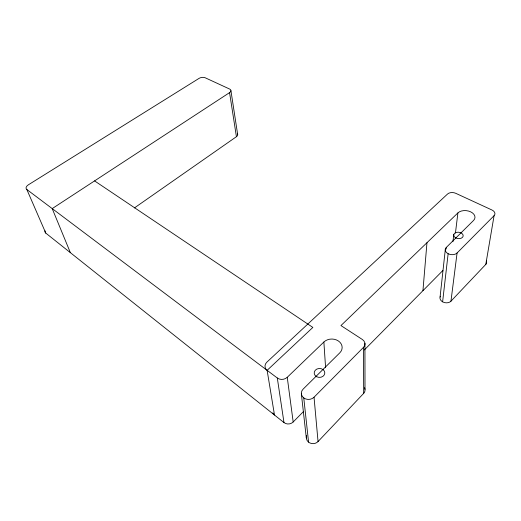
<?xml version="1.0" encoding="UTF-8"?>
<svg xmlns="http://www.w3.org/2000/svg" width="521" height="521" viewBox="0 0 521 521"><rect width="100%" height="100%" fill="white"/><g stroke="black" fill="none" stroke-linecap="round" stroke-linejoin="round"><path stroke-width="0.78" d="M422.941 290.672L426.966 242.714M440.076 297.016L445.377 248.908M446.119 249.031L446.295 247.429L473.582 220.422A9.319 6.083 6.2 0 0 470.678 211.845A9.319 6.083 6.2 0 0 457.894 212.92L340.949 325.566L362.303 339.451A6.955 5.594 3.5 0 1 363.508 347.338L363.691 393.355L318.051 441.554A6.682 6.063 0.7 0 1 309.63 442.83A6.682 6.063 0.7 0 1 306.687 435.549M442.616 301.828L448.132 253.72A6.46 4.442 6.9 0 1 446.295 247.429M452.931 241.731L453.798 234.489M455.445 233.056L457.894 212.92M440.427 296.228A6.031 4.409 9.2 0 0 443.104 302.082A6.031 4.409 9.2 0 0 450.958 301.184L457.08 252.985L494.071 215.687A6.272 4.025 7.2 0 0 491.915 209.983L455.758 193.311A5.978 3.823 4.6 0 0 447.532 194.04L266.876 362.154A6.936 5.783 -8.7 0 0 267.123 370.34L274.495 415.035A6.421 5.653 -8.5 0 1 272.835 412.84M450.958 301.184L485.8 264.388L494.071 215.687M134.451 207.912L236.417 136.704L229.566 92.627A4.559 2.501 -9 0 0 229.644 89.052L205.176 77.766A4.435 2.358 -10 0 0 199.002 78.404L28.408 184.792A5.275 3.028 -19.7 0 0 26.832 189.501L45.783 233.102L283.984 422.583A6.493 5.77 -6.5 0 0 293.18 421.977L303.313 411.727M364.361 349.949L442.902 270.477M26.832 189.501L277.302 377.999A7.014 5.913 -7.1 0 0 287.247 377.302L323.873 342.017A10.361 8.434 0.2 0 1 338.422 340.995A10.361 8.434 0.2 0 1 339.803 352.828L303.131 389.122A7.235 6.245 -2.2 0 0 303.802 397.946A7.235 6.245 -2.2 0 0 314.033 397.223L363.508 347.338M267.123 370.34L312.854 327.429L94.575 180.898M229.566 92.627L52.211 208.602L70.374 252.665M230.933 90.7L237.693 134.744M277.302 377.999L283.984 422.583M287.247 377.302L293.18 421.977M301.34 393.642L306.315 437.979M303.769 397.92L308.582 442.153M314.033 397.223L318.051 441.554M323.873 342.017L325.599 367.728M364.928 343.228L365.006 389.343M457.08 252.985A6.46 4.442 6.9 0 1 448.158 253.734M364.459 387.709A6.454 5.471 6.6 0 1 363.691 393.355M486.308 260.962A5.861 4.018 9.3 0 1 485.8 264.388M45.783 233.102A4.982 3.08 -20.9 0 1 45.093 230.842M237.348 133.747A4.331 2.572 -9 0 1 236.417 136.704M316.761 376.781A5.321 4.474 -0.8 0 0 324.824 373.003A5.321 4.474 -0.8 0 0 316.937 369.031A5.321 4.474 -0.8 0 0 316.761 376.781M455.719 237.876A4.767 3.204 6.6 0 0 463.182 236.006A4.767 3.204 6.6 0 0 456.455 232.379A4.767 3.204 6.6 0 0 455.719 237.876"/></g></svg>
